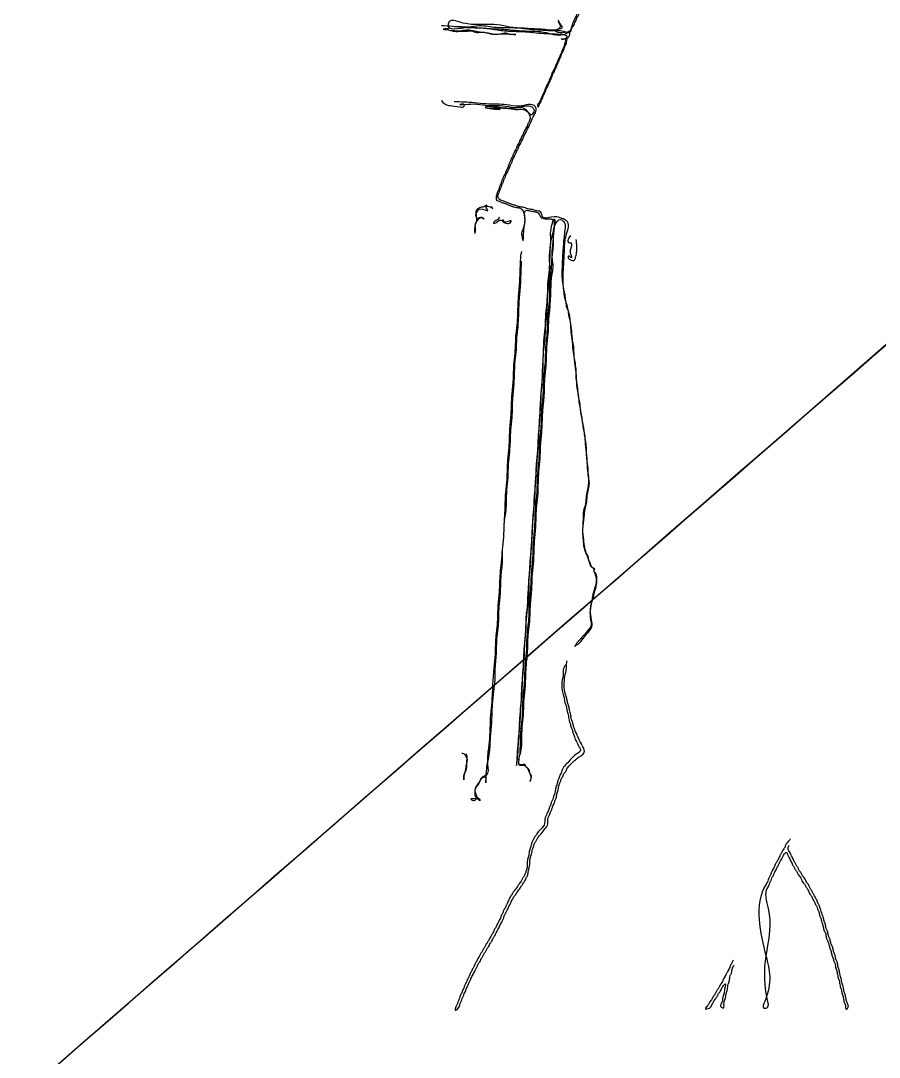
# Model space of a CAD drawing. Header units: metres. Extents: x -179 to 128, y -138 to 141.
# Drawn here: x -25.3 to 26.3, y -2.8 to 59.5 of the extents above; entities that cross this region are included whole.
import ezdxf

# ---------------------------------------------------------------- set-up
doc = ezdxf.new("R2010")
doc.units = ezdxf.units.M

msp = doc.modelspace()

# ---------------------------------------------------------------- linework, layer by layer
for points in [[(70.625, 78.42500000000001), (70.55, 78.30000000000001), (70.325, 78), (70.425, 78), (70.2, 77.75), (70.15, 77.47500000000001), (70.4, 77.80000000000001), (70.47500000000001, 77.875), (70.25, 77.60000000000001), (70.15, 77.5), (70.25, 77.75), (70.5, 78.05000000000001), (70.5, 78.05000000000001), (70.425, 78), (70.525, 78.25)], [(26.475, 110.30000000000001), (26.275000000000002, 110.22500000000001), (26.1, 109.95), (26, 109.80000000000001), (25.950000000000003, 109.67500000000001), (25.85, 109.5), (25.8, 109.35000000000001), (25.700000000000003, 109.2), (25.625, 109.05000000000001), (25.35, 108.72500000000001), (24.925, 108.275), (24.725, 108.2), (24.55, 108.125), (24.425, 108.075), (24.275000000000002, 107.97500000000001), (24.125, 107.92500000000001), (24, 107.85000000000001), (23.875, 107.80000000000001), (23.725, 107.7), (23.575000000000003, 107.65), (23.450000000000003, 107.575), (23.3, 107.5), (23.175, 107.42500000000001), (23.05, 107.375), (22.875, 107.275), (22.75, 107.22500000000001), (22.625, 107.15), (22.5, 107.10000000000001), (22.375, 107.025), (22.25, 106.97500000000001), (22.1, 106.875), (21.950000000000003, 106.80000000000001), (21.825000000000003, 106.72500000000001), (21.675, 106.65), (21.525000000000002, 106.55000000000001), (21.35, 106.45), (21.200000000000003, 106.35000000000001), (21, 106.22500000000001), (20.725, 106), (20.400000000000002, 105.75), (19.5, 104.85000000000001), (19.275000000000002, 104.55000000000001), (19.05, 104.275), (18.925, 104.075), (18.725, 103.825), (18.6, 103.625), (18.425, 103.4), (18.325, 103.22500000000001), (18.2, 103.05000000000001), (18.125, 102.92500000000001), (18.025000000000002, 102.75), (17.875, 102.55000000000001), (17.8, 102.4), (17.675, 102.22500000000001), (17.6, 102.075), (17.5, 101.92500000000001), (17.425, 101.775), (17.325, 101.625), (17.25, 101.45), (17.125, 101.275), (17.05, 101.10000000000001), (16.95, 100.95), (16.875, 100.80000000000001), (16.775000000000002, 100.65), (16.7, 100.5), (16.6, 100.35000000000001), (16.55, 100.22500000000001), (16.475, 100.10000000000001), (16.400000000000002, 99.95), (16.3, 99.80000000000001), (16.225, 99.60000000000001), (16.150000000000002, 99.45), (16.1, 99.275), (16.025000000000002, 99.10000000000001), (15.975000000000001, 98.9), (15.9, 98.7), (15.850000000000001, 98.47500000000001), (15.775, 98.275), (15.725000000000001, 97.72500000000001), (15.65, 97.2), (15.600000000000001, 96.85000000000001), (15.525, 96.575), (15.475000000000001, 96.17500000000001), (15.4, 95.875), (15.350000000000001, 95.55000000000001), (15.325000000000001, 95.35000000000001), (15.25, 95.125), (15.225000000000001, 94.92500000000001), (15.15, 94.625), (15.125, 94.325), (15.075000000000001, 93.95), (15, 93.67500000000001), (14.950000000000001, 93.275), (14.875, 93.10000000000001), (14.825000000000001, 92.67500000000001), (14.75, 92.375), (14.700000000000001, 91.72500000000001), (14.625, 91.275), (14.575000000000001, 91.025), (14.5, 90.9), (14.450000000000001, 90.75), (14.375, 90.60000000000001), (14.325000000000001, 90.45), (14.3, 90.025), (14.350000000000001, 89.825), (14.375, 89.375), (14.325000000000001, 88.575), (14.25, 88.25), (14.15, 88.125), (14.025, 88.10000000000001), (13.9, 87.97500000000001), (13.775, 87.775), (13.825000000000001, 87.60000000000001), (14.075000000000001, 87.30000000000001), (14.100000000000001, 87.17500000000001), (14.05, 86.95), (13.975000000000001, 86.825), (13.925, 86.7), (13.850000000000001, 86.55000000000001), (13.8, 86.325), (13.825000000000001, 85.875), (13.875, 85.72500000000001), (13.950000000000001, 85.575), (13.950000000000001, 85.25), (13.875, 84.9), (13.825000000000001, 83.97500000000001), (13.75, 83.775), (13.675, 81.92500000000001), (13.625, 81.375), (13.55, 80.775), (13.55, 80.025), (13.475000000000001, 79.75), (13.425, 79.5), (13.325000000000001, 78.92500000000001), (13.075000000000001, 78.85000000000001), (12.950000000000001, 78.775), (12.825000000000001, 78.7), (12.75, 78.30000000000001), (12.575000000000001, 78.25), (12.425, 78.75), (12.450000000000001, 78.95), (12.175, 79.05000000000001), (12, 79), (11.950000000000001, 78.85000000000001), (11.775, 78.7), (11.8, 78.45), (11.925, 78.65), (12.225000000000001, 78.7), (12.350000000000001, 78.65), (12.425, 78.275), (12.425, 77.95), (12.625, 77.85000000000001), (12.775, 77.75), (13.025, 77.825), (13.175, 77.7), (13.325000000000001, 77.775), (13.025, 77.95), (12.850000000000001, 77.97500000000001), (12.700000000000001, 78.075), (12.850000000000001, 78.22500000000001), (13.075000000000001, 78.4), (13.375, 78.575), (13.525, 78.775), (13.600000000000001, 78.65), (13.65, 78.4), (13.425, 77.60000000000001), (13.325000000000001, 77.45), (13.275, 77.325), (13.200000000000001, 77.15), (13.200000000000001, 76.5), (13.275, 76.325), (13.325000000000001, 76.15), (13.4, 76.025), (13.475000000000001, 75.875), (13.450000000000001, 75.7), (13.4, 75.425), (13.375, 74.4), (12.825000000000001, 73.45), (12.725000000000001, 73.3), (12.675, 73.175), (12.600000000000001, 73.025), (12.55, 72.875), (12.475000000000001, 72.75), (12.525, 72.275), (12.475000000000001, 71.9), (12.375, 71.9), (12.225000000000001, 72), (11.925, 71.925), (11.775, 71.775), (11.700000000000001, 71.65), (11.75, 71.275), (11.875, 71.15), (12.075000000000001, 71.075), (12, 70.9), (11.9, 70.75), (11.850000000000001, 70.60000000000001), (11.775, 70.45), (11.725000000000001, 70.175), (11.575000000000001, 70.05), (11.575000000000001, 69.45), (11.675, 69.175), (11.600000000000001, 69.025), (11.55, 68.875), (11.475000000000001, 68.72500000000001), (11.425, 68.525), (11.350000000000001, 68.375), (11.3, 68.15), (11.225000000000001, 67.95), (11.175, 67.72500000000001), (11.100000000000001, 67.575), (11.05, 67.375), (10.950000000000001, 67.22500000000001), (10.775, 67.125), (10.625, 67.05), (10.55, 66.775), (10.425, 66.575), (10.375, 66.22500000000001), (10.575000000000001, 66.425), (10.625, 66.625), (10.775, 66.825), (10.8, 66.45), (10.75, 65.875), (10.65, 65.675), (10.600000000000001, 65.5), (10.4, 65.325), (10.325000000000001, 65.2), (10.275, 65), (10.200000000000001, 64.825), (10.15, 64.60000000000001), (10, 64.4), (10.075000000000001, 64.2), (10, 64.05), (9.9, 63.900000000000006), (9.850000000000001, 63.775000000000006), (9.75, 63.625), (9.675, 63.475), (9.575000000000001, 63.325), (9.525, 63.2), (9.425, 63.050000000000004), (9.35, 62.875), (9.225, 62.675000000000004), (9.175, 62.550000000000004), (8.75, 62.550000000000004), (8.6, 62.725), (8.55, 62.525000000000006), (8.65, 62.45), (8.8, 62.375), (9.05, 62.150000000000006), (9, 62), (8.925, 61.875), (8.875, 61.7), (8.8, 61.550000000000004), (8.725, 61.35), (8.65, 61.150000000000006), (8.6, 60.975), (8.525, 60.825), (8.475, 60.650000000000006), (8.4, 60.5), (8.35, 60.375), (8.25, 60.175000000000004), (8.200000000000001, 60.025000000000006), (8.125, 59.875), (8.075000000000001, 59.725), (8, 59.6), (7.95, 59.45), (7.875, 59.300000000000004), (7.825, 59.1), (7.7, 58.875), (6.875, 58.925000000000004), (7.025, 59), (7.275, 59.1), (7.125, 59.35), (7.025, 59.525000000000006), (7.050000000000001, 59.425000000000004), (7.15, 59.125), (7.050000000000001, 59.025000000000006), (6.25, 58.975), (5.75, 59), (4.9750000000000005, 59.050000000000004), (4.1000000000000005, 59.125), (3.75, 59.2), (2.1750000000000003, 59.275000000000006), (1.175, 59.400000000000006), (0.45, 59.425000000000004), (0.4, 59.300000000000004), (2.1, 59.2), (3.1500000000000004, 59.125), (4.625, 59.075), (5.300000000000001, 59), (5.95, 58.95), (6.6000000000000005, 58.925000000000004), (7.3500000000000005, 58.875), (7.775, 58.875), (7.825, 59.025000000000006), (7.9, 59.150000000000006), (7.9750000000000005, 59.25), (8.025, 59.400000000000006), (8.1, 59.525000000000006), (8.15, 59.675000000000004), (8.225, 59.800000000000004), (8.3, 59.975), (8.35, 60.125), (8.425, 60.275000000000006), (8.475, 60.425000000000004), (8.55, 60.575), (8.6, 60.75), (8.675, 60.900000000000006), (8.725, 61.050000000000004), (8.8, 61.275000000000006), (8.875, 61.425000000000004), (8.925, 61.575), (9, 61.725), (9.05, 61.875), (9.125, 62.025000000000006), (9.175, 62.150000000000006), (9.25, 62.275000000000006), (9.3, 62.400000000000006), (9.375, 62.550000000000004), (9.475, 62.75), (9.55, 62.875), (9.625, 63.025000000000006), (9.725000000000001, 63.175000000000004), (9.8, 63.325), (9.875, 63.45), (9.950000000000001, 63.6), (10.025, 63.725), (10.100000000000001, 63.875), (10.200000000000001, 64.05), (10.3, 64.2), (10.350000000000001, 64.325), (10.425, 64.45), (10.475000000000001, 64.675), (10.675, 64.825), (10.75, 64.97500000000001), (10.850000000000001, 65.125), (10.9, 64.9), (10.825000000000001, 64.65), (10.775, 64.4), (10.65, 64.05), (10.575000000000001, 63.725), (10.475000000000001, 63.525000000000006), (10.375, 63.275000000000006), (10.325000000000001, 63.050000000000004), (10.225000000000001, 62.875), (10.175, 62.7), (10.075000000000001, 62.475), (10.025, 62.300000000000004), (10.175, 62.275000000000006), (10.225000000000001, 62.550000000000004), (10.325000000000001, 62.75), (10.425, 62.925000000000004), (10.575000000000001, 63.325), (10.675, 63.625), (10.775, 63.85), (10.850000000000001, 64.275), (10.925, 64.47500000000001), (10.975000000000001, 64.775), (11.05, 65.10000000000001), (11.100000000000001, 65.35000000000001), (11.200000000000001, 65.60000000000001), (11.25, 65.775), (11.325000000000001, 65.95), (11.375, 66.10000000000001), (11.450000000000001, 66.275), (11.525, 66.5), (11.625, 66.7), (11.675, 66.9), (11.8, 67.125), (11.875, 67.35000000000001), (11.950000000000001, 67.55), (12, 67.7), (12.075000000000001, 67.875), (12.125, 68.05), (12.225000000000001, 68.22500000000001), (12.275, 68.4), (12.350000000000001, 68.525), (12.4, 68.7), (12.5, 68.9), (12.575000000000001, 69.075), (12.625, 69.25), (12.725000000000001, 69.425), (12.775, 69.55), (12.875, 69.75), (12.925, 69.925), (13, 70.075), (13.05, 70.325), (13.025, 70.55), (13.125, 70.925), (13.15, 71.10000000000001), (13.225000000000001, 71.25), (13.275, 71.45), (13.375, 71.675), (13.425, 71.875), (13.525, 72.075), (13.575000000000001, 72.275), (13.575000000000001, 72.25), (13.5, 72.05), (13.450000000000001, 71.9), (13.375, 71.75), (13.325000000000001, 71.525), (13.25, 71.35000000000001), (13.200000000000001, 71.175), (13.125, 71.025), (13, 70.825), (12.950000000000001, 70.675), (12.875, 70.5), (12.825000000000001, 70.3), (12.75, 70.15), (12.675, 69.97500000000001), (12.600000000000001, 69.8), (12.55, 69.65), (12.450000000000001, 69.5), (12.4, 69.325), (12.325000000000001, 69.175), (12.275, 69.025), (12.200000000000001, 68.9), (12.15, 68.72500000000001), (12.075000000000001, 68.575), (12.025, 68.425), (11.950000000000001, 68.275), (11.9, 68.125), (11.825000000000001, 68), (11.65, 68.025), (11.725000000000001, 68.15), (11.600000000000001, 68.2), (11.475000000000001, 68.025), (11.375, 68.025), (11.450000000000001, 68.22500000000001), (11.5, 68.4), (11.575000000000001, 68.575), (11.65, 68.75), (11.700000000000001, 68.9), (11.775, 69.075), (11.825000000000001, 69.4), (11.925, 69.675), (12.025, 69.9), (12.125, 70.075), (12, 70.15), (11.925, 70), (11.8, 69.95), (11.850000000000001, 70.275), (11.925, 70.425), (11.975000000000001, 70.575), (12.05, 70.7), (12.15, 70.875), (12.25, 71.025), (12.350000000000001, 71.2), (12.55, 71.45), (13.100000000000001, 71.875), (13.350000000000001, 72.22500000000001), (13.350000000000001, 72.25), (13.15, 72.10000000000001), (13.175, 72.25), (13.575000000000001, 72.7), (13.75, 72.9), (13.825000000000001, 73.025), (13.9, 73.22500000000001), (13.975000000000001, 73.4), (13.925, 73.25), (13.825000000000001, 73.075), (13.75, 72.95), (13.55, 72.7), (13.025, 72.22500000000001), (12.625, 71.9), (12.675, 72.22500000000001), (12.825000000000001, 72.4), (12.875, 72.55), (12.950000000000001, 72.775), (13, 72.925), (13.100000000000001, 73.10000000000001), (13.200000000000001, 73.325), (13.4, 73.525), (13.725000000000001, 73.775), (13.850000000000001, 73.85000000000001), (13.975000000000001, 74.05), (14.15, 74.175), (14.125, 74.175), (13.950000000000001, 74.05), (14.075000000000001, 74.25), (14.225000000000001, 74.325), (14.425, 74.375), (14.3, 74.2), (14.25, 74.05), (14.175, 73.8), (14.15, 73.65), (14.075000000000001, 73.45), (14.025, 73.25), (13.950000000000001, 73.10000000000001), (13.875, 72.9), (13.8, 72.775), (13.75, 72.65), (13.675, 72.525), (13.625, 72.4), (13.700000000000001, 72.55), (13.775, 72.675), (13.825000000000001, 72.825), (13.925, 73), (13.975000000000001, 73.15), (14.075000000000001, 73.375), (14.125, 73.625), (14.200000000000001, 73.72500000000001), (14.275, 73.72500000000001), (14.200000000000001, 73.575), (14.15, 73.35000000000001), (14.075000000000001, 73.2), (14.025, 73.025), (13.950000000000001, 72.875), (13.9, 72.72500000000001), (13.825000000000001, 72.60000000000001), (13.775, 72.45), (13.700000000000001, 72.3), (13.65, 72.125), (13.55, 71.95), (13.475000000000001, 71.72500000000001), (13.425, 71.60000000000001), (13.525, 71.8), (13.600000000000001, 72.025), (13.675, 72.175), (13.725000000000001, 72.35000000000001), (13.8, 72.5), (13.850000000000001, 72.65), (13.925, 72.8), (13.975000000000001, 72.95), (14.075000000000001, 73.125), (14.125, 73.325), (14.225000000000001, 73.575), (14.275, 73.8), (14.375, 74.025), (14.425, 74.2), (14.525, 74.35000000000001), (14.625, 74.375), (14.75, 74.47500000000001), (14.9, 74.575), (15.05, 74.625), (15.25, 74.775), (15.375, 74.825), (15.55, 74.925), (15.775, 75.025), (15.975000000000001, 75.15), (16.150000000000002, 75.22500000000001), (16.175, 75.25), (16.025000000000002, 75.175), (15.875, 75.10000000000001), (15.725000000000001, 75.025), (15.600000000000001, 74.95), (15.475000000000001, 74.9), (15.275, 74.775), (15.15, 74.72500000000001), (14.9, 74.575), (14.75, 74.5), (14.700000000000001, 74.575), (14.825000000000001, 74.625), (14.975000000000001, 74.72500000000001), (15.125, 74.8), (15.25, 74.875), (15.4, 74.95), (15.525, 75.025), (15.700000000000001, 75.10000000000001), (15.875, 75.22500000000001), (16.2, 75.375), (16.45, 75.5), (16.425, 75.5), (16.2, 75.375), (16.05, 75.325), (15.925, 75.22500000000001), (15.775, 75.175), (15.625, 75.075), (15.5, 75.025), (15.3, 74.9), (15.175, 74.85000000000001), (15.025, 74.75), (14.9, 74.7), (14.775, 74.625), (14.575000000000001, 74.47500000000001), (14.425, 74.375), (14.3, 74.4), (14.125, 74.275), (13.975000000000001, 74.2), (14, 74.4), (14.15, 74.525), (14.3, 74.625), (14.225000000000001, 74.575), (13.950000000000001, 74.4), (14.200000000000001, 74.8), (14.325000000000001, 74.95), (14.100000000000001, 74.7), (13.875, 74.55), (13.675, 74.4), (13.475000000000001, 74.3), (13.475000000000001, 74.72500000000001), (13.5, 75.325), (13.55, 75.60000000000001), (13.625, 75.8), (13.725000000000001, 75.97500000000001), (13.9, 76.175), (13.65, 76.125), (13.475000000000001, 76.175), (13.425, 76.3), (13.350000000000001, 76.45), (13.3, 76.72500000000001), (13.325000000000001, 77.125), (13.4, 77.25), (13.450000000000001, 77.375), (13.600000000000001, 77.45), (13.8, 77.67500000000001), (13.925, 77.825), (14.075000000000001, 77.9), (14.225000000000001, 77.97500000000001), (14.350000000000001, 78.05000000000001), (14.5, 78.125), (14.65, 78.22500000000001), (14.9, 78.4), (15.100000000000001, 78.625), (15.100000000000001, 78.825), (14.675, 78.42500000000001), (14.450000000000001, 78.25), (14.3, 78.17500000000001), (14.175, 78.10000000000001), (13.975000000000001, 78), (13.775, 78.47500000000001), (13.700000000000001, 78.72500000000001), (13.65, 78.875), (13.55, 79.025), (13.5, 79.375), (13.575000000000001, 79.60000000000001), (13.625, 79.9), (13.700000000000001, 81.025), (13.75, 81.625), (13.825000000000001, 82.5), (13.850000000000001, 83.775), (13.875, 84.275), (13.925, 85), (14, 85.45), (13.950000000000001, 85.7), (13.875, 85.825), (13.825000000000001, 86.2), (13.9, 86.45), (13.950000000000001, 86.575), (14.025, 86.72500000000001), (14.125, 86.97500000000001), (14.125, 87.275), (14, 87.47500000000001), (13.875, 87.825), (14.025, 87.95), (14.200000000000001, 88.125), (14.275, 88.22500000000001), (14.350000000000001, 88.55000000000001), (14.4, 89.35000000000001), (14.375, 89.85000000000001), (14.325000000000001, 90.05000000000001), (14.350000000000001, 90.4), (14.4, 90.575), (14.475000000000001, 90.7), (14.525, 90.875), (14.600000000000001, 91), (14.65, 91.125), (14.675, 91.275), (14.725000000000001, 91.625), (14.75, 92.025), (14.8, 92.5), (14.875, 92.80000000000001), (14.925, 93.15), (15, 93.4), (15.05, 93.75), (15.125, 94), (15.175, 94.45), (15.25, 94.75), (15.3, 95.05000000000001), (15.375, 95.30000000000001), (15.425, 95.7), (15.5, 96), (15.55, 96.325), (15.625, 96.65), (15.675, 96.92500000000001), (15.700000000000001, 97.05000000000001), (15.700000000000001, 97.7), (15.775, 98.17500000000001), (15.850000000000001, 98.525), (15.925, 98.72500000000001), (15.975000000000001, 98.95), (16.05, 99.125), (16.1, 99.325), (16.175, 99.47500000000001), (16.225, 99.625), (16.325, 99.80000000000001), (16.400000000000002, 99.95), (16.5, 100.10000000000001), (16.55, 100.22500000000001), (16.625, 100.35000000000001), (16.7, 100.5), (16.8, 100.65), (16.875, 100.80000000000001), (17, 100.97500000000001), (17.05, 101.10000000000001), (17.150000000000002, 101.25), (17.225, 101.42500000000001), (17.325, 101.575), (17.400000000000002, 101.72500000000001), (17.5, 101.875), (17.55, 102), (17.675, 102.17500000000001), (17.75, 102.325), (17.875, 102.5), (17.95, 102.65), (18.150000000000002, 102.80000000000001), (18.225, 102.95), (18.375, 103.15), (18.475, 103.325), (18.650000000000002, 103.55000000000001), (18.775000000000002, 103.75), (18.95, 104.10000000000001), (19.1, 104.325), (19.375, 104.65), (19.700000000000003, 105.05000000000001), (20.575000000000003, 105.875), (20.85, 106.075), (21.125, 106.30000000000001), (21.275000000000002, 106.375), (21.475, 106.525), (21.6, 106.575), (21.75, 106.67500000000001), (21.900000000000002, 106.75), (22.025000000000002, 106.825), (22.175, 106.9), (22.325000000000003, 107), (22.450000000000003, 107.05000000000001), (22.650000000000002, 107.075), (22.775000000000002, 107.15), (22.950000000000003, 107.22500000000001), (23.150000000000002, 107.35000000000001), (23.3, 107.4), (23.425, 107.47500000000001), (23.575000000000003, 107.55000000000001), (23.700000000000003, 107.625), (23.85, 107.67500000000001), (24, 107.775), (24.125, 107.825), (24.3, 107.92500000000001), (24.450000000000003, 107.97500000000001), (24.6, 108.075), (24.75, 108.125), (24.975, 108.22500000000001), (25.1, 108.22500000000001), (25.425, 108.15), (25.625, 108.10000000000001), (25.75, 108.025), (25.825000000000003, 108.05000000000001), (25.700000000000003, 108.10000000000001), (25.525000000000002, 108.17500000000001), (25.175, 108.22500000000001), (25.125, 108.35000000000001), (25.35, 108.30000000000001), (25.575000000000003, 108.22500000000001), (25.75, 108.17500000000001), (25.875, 108.10000000000001), (26.150000000000002, 107.9), (26.525000000000002, 107.575), (26.950000000000003, 107.22500000000001), (27.5, 106.72500000000001), (27.950000000000003, 106.30000000000001), (28.175, 106.075), (28.3, 105.97500000000001), (28.475, 105.875), (28.650000000000002, 105.825), (28.900000000000002, 105.65), (29.025000000000002, 105.55000000000001), (29.05, 105.625), (28.925, 105.67500000000001), (28.725, 105.825), (28.575000000000003, 105.875), (28.450000000000003, 105.95), (28.325000000000003, 106), (27.975, 106.325), (27, 107.25), (26.575000000000003, 107.60000000000001), (26.3, 107.825), (26.1, 108), (25.900000000000002, 108.125), (25.775000000000002, 108.2), (25.6, 108.25), (25.450000000000003, 108.325), (25.175, 108.4), (25.625, 108.9), (25.725, 109.075), (25.825000000000003, 109.22500000000001), (25.875, 109.375), (25.975, 109.55000000000001), (26.05, 109.72500000000001), (26.150000000000002, 109.875), (26.375, 110.125), (26.55, 110.17500000000001), (27, 110.15), (27.25, 110.10000000000001), (27.400000000000002, 110.025), (27.55, 109.97500000000001), (27.700000000000003, 109.875), (27.875, 109.775), (28.075000000000003, 109.625), (28.25, 109.525), (28.625, 109.2), (29, 108.9), (29.450000000000003, 108.5), (30.150000000000002, 107.825), (31.1, 106.825), (31.275000000000002, 106.625), (31.725, 106.125), (31.950000000000003, 105.825), (32.35, 105.375), (32.6, 105.05000000000001), (32.95, 104.65), (33.15, 104.375), (33.45, 104.025), (33.7, 103.7), (33.975, 103.375), (34.175000000000004, 103.10000000000001), (34.425000000000004, 102.80000000000001), (34.550000000000004, 102.60000000000001), (34.7, 102.4), (34.825, 102.2), (34.975, 102), (35.075, 101.825), (35.2, 101.65), (35.275, 101.5), (35.4, 101.325), (35.475, 101.17500000000001), (35.6, 101), (35.7, 100.825), (35.825, 100.65), (35.925000000000004, 100.47500000000001), (36.050000000000004, 100.30000000000001), (36.125, 100.15), (36.4, 100.17500000000001), (36.550000000000004, 100.22500000000001), (36.7, 100.30000000000001), (36.875, 100.375), (37.025, 100.45), (37.175000000000004, 100.5), (37.325, 100.575), (37.475, 100.625), (37.575, 100.575), (37.75, 100.35000000000001), (38.15, 99.875), (38.375, 99.67500000000001), (38.275, 99.775), (38.225, 99.875), (37.75, 100.375), (37.525, 100.65), (37.375, 100.60000000000001), (37.225, 100.525), (37.075, 100.47500000000001), (36.925000000000004, 100.4), (36.75, 100.325), (36.550000000000004, 100.22500000000001), (36.4, 100.17500000000001), (36.275, 100.10000000000001), (36.075, 100.275), (35.975, 100.42500000000001), (35.9, 100.625), (35.775, 100.80000000000001), (35.675000000000004, 100.97500000000001), (35.550000000000004, 101.15), (35.475, 101.30000000000001), (35.35, 101.47500000000001), (35.275, 101.625), (35.125, 101.825), (35.050000000000004, 102), (34.95, 102.125), (34.800000000000004, 102.325), (34.675000000000004, 102.525), (34.5, 102.75), (34.35, 102.97500000000001), (34.15, 103.22500000000001), (33.9, 103.575), (33.725, 103.775), (33.4, 104.15), (33.175000000000004, 104.45), (32.9, 104.775), (32.75, 104.95), (32.475, 105.30000000000001), (32.225, 105.60000000000001), (31.975, 105.875), (31.8, 106.125), (31.6, 106.35000000000001), (31.325000000000003, 106.65), (31.125, 106.85000000000001), (30.700000000000003, 107.325), (30.075000000000003, 108.025), (29.700000000000003, 108.375), (29.3, 108.72500000000001), (29.025000000000002, 108.92500000000001), (28.5, 109.4), (28.275000000000002, 109.55000000000001), (28.1, 109.67500000000001), (27.900000000000002, 109.80000000000001), (27.700000000000003, 109.95), (27.575000000000003, 110), (27.425, 110.075), (27.25, 110.125), (27.025000000000002, 110.2)], [(0, 59.225), (0.675, 59.175000000000004), (1.6, 59.1), (2.725, 59.050000000000004), (3.375, 58.95), (4.2250000000000005, 58.875), (5.325, 58.825), (6.050000000000001, 58.75), (7.075, 58.7), (7.550000000000001, 58.550000000000004), (7.4, 58.400000000000006), (7.2, 58.400000000000006), (7.45, 58.400000000000006), (7.425000000000001, 58.150000000000006), (7.375, 57.975), (7.300000000000001, 57.825), (7.25, 57.675000000000004), (7.175000000000001, 57.525000000000006), (7.1000000000000005, 57.325), (7.025, 57.175000000000004), (6.9750000000000005, 57.050000000000004), (6.9, 56.900000000000006), (6.8500000000000005, 56.75), (6.775, 56.6), (6.7250000000000005, 56.475), (6.65, 56.35), (6.6000000000000005, 56.2), (6.525, 56.025000000000006), (6.45, 55.825), (6.3500000000000005, 55.650000000000006), (6.300000000000001, 55.525000000000006), (6.2250000000000005, 55.375), (6.175000000000001, 55.225), (6.1000000000000005, 55.075), (6.050000000000001, 54.95), (5.9750000000000005, 54.800000000000004), (5.925000000000001, 54.675000000000004), (5.8500000000000005, 54.550000000000004), (5.775, 54.400000000000006), (5.825, 54.300000000000004), (5.875, 54.45), (5.9750000000000005, 54.6), (6.025, 54.75), (6.1000000000000005, 54.875), (6.15, 55.025000000000006), (6.25, 55.225), (6.300000000000001, 55.375), (6.375, 55.525000000000006), (6.45, 55.675000000000004), (6.525, 55.825), (6.575, 55.975), (6.65, 56.125), (6.7, 56.300000000000004), (6.800000000000001, 56.45), (6.8500000000000005, 56.6), (6.925000000000001, 56.725), (6.9750000000000005, 56.900000000000006), (7.050000000000001, 57.025000000000006), (7.1000000000000005, 57.175000000000004), (7.175000000000001, 57.325), (7.25, 57.550000000000004), (7.3500000000000005, 57.725), (7.4, 57.900000000000006), (7.5, 58.1), (7.550000000000001, 58.35), (7.625, 58.5), (7.7250000000000005, 58.675000000000004), (7.7, 58.775000000000006), (7.5, 58.725), (6.325, 58.775000000000006), (5.6000000000000005, 58.85), (4.55, 58.900000000000006), (3.725, 58.975), (2.75, 59.025000000000006), (1.8, 59.1), (0.7000000000000001, 59.150000000000006)], [(0.42500000000000004, 59.025000000000006), (0.1, 59), (0.55, 58.925000000000004), (0.75, 58.875), (1.225, 58.875), (1.475, 58.875), (1.8250000000000002, 58.900000000000006), (2.125, 58.800000000000004), (2.35, 58.825), (2.825, 58.75), (3.075, 58.7), (3.6500000000000004, 58.725), (4.075, 58.7), (4.4750000000000005, 58.675000000000004), (4.075, 58.7), (3.875, 58.75), (3.5500000000000003, 58.7), (3.075, 58.7), (2.825, 58.75), (2.4250000000000003, 58.800000000000004), (2.225, 58.825), (1.7750000000000001, 58.925000000000004), (1.425, 58.925000000000004), (1, 58.875), (0.6000000000000001, 58.925000000000004)], [(0, 54.7), (0.2, 54.5), (0.525, 54.400000000000006), (1.1, 54.325), (1.375, 54.375), (1.375, 54.45), (1.1500000000000001, 54.475), (1.9000000000000001, 54.5), (2.625, 54.425000000000004), (3.85, 54.375), (4.6000000000000005, 54.300000000000004), (5.525, 54.25), (5.575, 54.1), (5.525, 53.975), (5.45, 53.85), (5.075, 54.175000000000004), (4.5, 54.25), (3.375, 54.300000000000004), (2.875, 54.325), (2.625, 54.300000000000004), (2.7750000000000004, 54.25), (3.5250000000000004, 54.2), (2.9250000000000003, 54.225), (3.85, 54.25), (4.4750000000000005, 54.175000000000004), (5.050000000000001, 54.125), (5.325, 53.775000000000006), (5.325, 53.575), (5.275, 53.45), (5.2, 53.300000000000004), (5.15, 53.175000000000004), (5.075, 53.050000000000004), (5.025, 52.925000000000004), (4.95, 52.800000000000004), (4.9, 52.650000000000006), (4.825, 52.525000000000006), (4.775, 52.400000000000006), (4.7, 52.275000000000006), (4.65, 52.150000000000006), (4.575, 52.025000000000006), (4.525, 51.900000000000006), (4.45, 51.75), (4.4, 51.625), (4.325, 51.475), (4.275, 51.35), (4.2, 51.2), (4.15, 51.075), (4.075, 50.925000000000004), (4.025, 50.775000000000006), (3.95, 50.6), (3.875, 50.45), (3.825, 50.300000000000004), (3.75, 50.175000000000004), (3.7, 50.025000000000006), (3.625, 49.875), (3.575, 49.7), (3.5, 49.550000000000004), (3.45, 49.375), (3.375, 49.225), (3.325, 49.050000000000004), (3.325, 48.7), (3.475, 48.650000000000006), (3.625, 48.575), (3.825, 48.525000000000006), (3.975, 48.45), (4.125, 48.400000000000006), (4.325, 48.325), (4.575, 48.275000000000006), (4.800000000000001, 48.2), (4.95, 47.95), (4.9, 46.95), (4.825, 46.75), (4.8500000000000005, 46.5), (4.9, 46.275000000000006), (4.95, 46.85), (5.025, 47.625), (5.075, 48.1), (5.325, 48.075), (5.6000000000000005, 48.025000000000006), (5.825, 47.95), (5.9750000000000005, 47.7), (6.3500000000000005, 47.6), (6.65, 47.575), (6.6000000000000005, 46.400000000000006), (6.525, 45.675000000000004), (6.4750000000000005, 44.550000000000004), (6.4, 43.85), (6.3500000000000005, 42.75), (6.275, 42.025000000000006), (6.2250000000000005, 41.025000000000006), (6.15, 40.25), (6.1000000000000005, 39.075), (6.075, 38.675000000000004), (6.025, 37.475), (5.95, 36.7), (5.9, 35.475), (5.825, 34.65), (5.775, 33.675000000000004), (5.7, 32.875), (5.65, 31.700000000000003), (5.575, 30.875), (5.525, 29.825000000000003), (5.45, 28.975), (5.4, 27.8), (5.325, 27.025000000000002), (5.275, 26.125), (5.2, 25.150000000000002), (5.15, 24.1), (5.075, 23.25), (5.025, 22.3), (4.95, 21.525000000000002), (4.9, 20.35), (4.825, 19.475), (4.775, 18.35), (4.7, 17.575), (4.65, 16.55), (4.575, 15.75), (4.525, 14.725000000000001), (4.6000000000000005, 15.4), (4.65, 16.5), (4.7250000000000005, 17.2), (4.775, 18.3), (4.8500000000000005, 19.1), (4.9, 20.3), (4.9750000000000005, 21.075000000000003), (5.025, 22.175), (5.1000000000000005, 22.975), (5.15, 24.05), (5.2250000000000005, 24.35), (5.275, 26.075000000000003), (5.3500000000000005, 26.725), (5.4, 27.675), (5.4750000000000005, 28.650000000000002), (5.525, 29.775000000000002), (5.6000000000000005, 30.450000000000003), (5.65, 31.650000000000002), (5.7250000000000005, 32.525), (5.775, 33.300000000000004), (5.8500000000000005, 34.275), (5.9, 35.425000000000004), (5.9750000000000005, 36.325), (6.025, 37.425000000000004), (6.1000000000000005, 38.300000000000004), (6.15, 39.550000000000004), (6.2250000000000005, 40.225), (6.275, 41.225), (6.3500000000000005, 42), (6.4, 43.050000000000004), (6.4750000000000005, 43.825), (6.525, 44.875), (6.5, 45.2), (6.575, 46.1), (6.625, 47.150000000000006), (6.775, 47.575), (6.7250000000000005, 46.475), (6.65, 45.675000000000004), (6.6000000000000005, 44.575), (6.525, 43.800000000000004), (6.4750000000000005, 42.625), (6.4, 41.900000000000006), (6.3500000000000005, 40.800000000000004), (6.275, 40), (6.2250000000000005, 38.825), (6.15, 38.050000000000004), (6.1000000000000005, 36.925000000000004), (6.025, 36.15), (5.9750000000000005, 34.975), (5.9, 34.15), (5.8500000000000005, 33.075), (5.775, 32.300000000000004), (5.7250000000000005, 30.975), (5.65, 30.275000000000002), (5.6000000000000005, 29.1), (5.525, 28.225), (5.4750000000000005, 27.1), (5.4, 26.3), (5.3500000000000005, 25.200000000000003), (5.275, 24.35), (5.2250000000000005, 23.3), (5.15, 22.650000000000002), (5.1000000000000005, 21.55), (5.025, 20.725), (4.9750000000000005, 19.6), (4.9, 18.85), (4.8500000000000005, 17.675), (4.775, 16.900000000000002), (4.7250000000000005, 15.75), (4.7, 15.375), (4.7250000000000005, 14.75), (4.9, 14.75), (5.15, 14.600000000000001), (5.325, 14.25), (5.4, 14.05), (5.325, 13.775), (5.4, 13.950000000000001), (5.4, 14.05), (5.325, 14.3), (5.2250000000000005, 14.55), (5.075, 14.675), (5.050000000000001, 14.75), (4.75, 14.775), (4.7250000000000005, 15.350000000000001), (4.800000000000001, 15.675), (4.8500000000000005, 16.825), (4.925000000000001, 17.6), (4.9750000000000005, 18.725), (5.050000000000001, 19.525000000000002), (5.1000000000000005, 20.650000000000002), (5.175000000000001, 21.475), (5.2250000000000005, 22.575000000000003), (5.300000000000001, 23.225), (5.3500000000000005, 24.275000000000002), (5.425000000000001, 25.125), (5.4750000000000005, 26.225), (5.550000000000001, 27.025000000000002), (5.6000000000000005, 28.150000000000002), (5.675000000000001, 29.025000000000002), (5.7250000000000005, 30.200000000000003), (5.800000000000001, 30.900000000000002), (5.8500000000000005, 32.225), (5.925000000000001, 33), (5.9750000000000005, 34.075), (6.050000000000001, 34.9), (6.1000000000000005, 36.075), (6.175000000000001, 36.85), (6.2250000000000005, 37.975), (6.300000000000001, 38.75), (6.3500000000000005, 39.875), (6.425000000000001, 40.675000000000004), (6.4750000000000005, 41.725), (6.550000000000001, 42.5), (6.6000000000000005, 43.650000000000006), (6.675000000000001, 44.375), (6.7250000000000005, 44.75), (6.675000000000001, 45.175000000000004), (6.75, 46.1), (6.800000000000001, 47.150000000000006), (7.175000000000001, 47.550000000000004), (7.4, 47.35), (7.425000000000001, 46.925000000000004), (7.375, 46.5), (7.300000000000001, 45.6), (7.25, 44.525000000000006), (7.275, 43.75), (7.3500000000000005, 43.275000000000006), (7.4, 42.85), (7.4750000000000005, 42.575), (7.525, 42.275000000000006), (7.6000000000000005, 42.1), (7.65, 41.775000000000006), (7.7250000000000005, 41.525000000000006), (7.775, 40.900000000000006), (7.8500000000000005, 40.400000000000006), (7.9, 39.7), (7.9750000000000005, 39.2), (8.025, 38.800000000000004), (8.1, 38.175000000000004), (8.15, 37.425000000000004), (8.225, 37.050000000000004), (8.275, 36.575), (8.35, 36.2), (8.4, 35.725), (8.475, 35.4), (8.525, 34.975), (8.6, 34.65), (8.65, 34.050000000000004), (8.725, 33.375), (8.775, 32.6), (8.85, 31.900000000000002), (8.775, 31.25), (8.700000000000001, 30.85), (8.65, 30.35), (8.575000000000001, 30.150000000000002), (8.525, 29.675), (8.5, 28.525000000000002), (8.525, 28.275000000000002), (8.575000000000001, 27.85), (8.65, 27.6), (8.700000000000001, 27.450000000000003), (8.775, 27.3), (8.825000000000001, 27.125), (8.950000000000001, 26.875), (9.05, 26.650000000000002), (9.200000000000001, 26.55), (9.175, 26.425), (9.225, 26.275000000000002), (9.3, 25.975), (9.3, 25.725), (9.225, 25.425), (9.175, 25.225), (9.1, 24.975), (9.05, 24.675), (8.975, 24.325000000000003), (8.975, 23.5), (9, 23.125), (8.85, 22.900000000000002), (8.55, 22.55), (8.4, 22.375), (8.3, 22.25), (8.1, 22.025000000000002), (8.025, 21.875), (8.05, 21.925), (8.25, 22.05), (8.4, 22.200000000000003), (8.675, 22.55), (8.9, 22.825000000000003), (9.05, 23.075000000000003), (9.025, 23.475), (9.075000000000001, 24.6), (9.15, 24.825000000000003), (9.200000000000001, 25.125), (9.275, 25.325000000000003), (9.325000000000001, 25.625), (9.35, 25.8), (9.35, 26.025000000000002), (9.275, 26.3), (9.175, 26.425), (9.200000000000001, 26.55), (9.075000000000001, 26.625), (8.925, 26.900000000000002), (8.85, 27.125), (8.825000000000001, 27.3), (8.725, 27.475), (8.675, 27.650000000000002), (8.6, 27.950000000000003), (8.55, 28.450000000000003), (8.525, 28.6), (8.525, 29.125), (8.6, 29.825000000000003), (8.65, 30.150000000000002), (8.725, 30.475), (8.775, 30.950000000000003), (8.85, 31.35), (8.9, 31.700000000000003), (8.825000000000001, 32.225), (8.825000000000001, 32.6), (8.75, 33.175000000000004), (8.700000000000001, 34.050000000000004), (8.625, 34.525), (8.575000000000001, 34.975), (8.5, 35.325), (8.450000000000001, 35.725), (8.375, 36.1), (8.325000000000001, 36.575), (8.25, 36.925000000000004), (8.200000000000001, 37.425000000000004), (8.125, 37.875), (8.075000000000001, 38.800000000000004), (8, 39.2), (7.95, 40), (7.875, 40.400000000000006), (7.825, 41), (7.75, 41.525000000000006), (7.7, 41.85), (7.625, 42.1), (7.575, 42.325), (7.5, 42.575), (7.45, 42.95), (7.375, 43.275000000000006), (7.325, 44.275000000000006), (7.3500000000000005, 44.7), (7.4, 45.7), (7.425000000000001, 46.225), (7.4750000000000005, 46.5), (7.575, 47.425000000000004), (7.25, 47.625), (6.6000000000000005, 47.7), (6.1000000000000005, 47.7), (5.95, 48.025000000000006), (5.7, 48.075), (5.4750000000000005, 48.150000000000006), (5.2, 48.2), (4.9750000000000005, 48.275000000000006), (4.675, 48.325), (4.4750000000000005, 48.400000000000006), (4.25, 48.45), (4.1000000000000005, 48.525000000000006), (3.9250000000000003, 48.575), (3.75, 48.650000000000006), (3.6, 48.7), (3.475, 48.775000000000006), (3.4000000000000004, 49), (3.475, 49.175000000000004), (3.5250000000000004, 49.35), (3.6, 49.5), (3.6500000000000004, 49.675000000000004), (3.725, 49.825), (3.7750000000000004, 49.975), (3.85, 50.125), (3.9000000000000004, 50.275000000000006), (3.975, 50.400000000000006), (4.05, 50.6), (4.125, 50.725), (4.175, 50.875), (4.25, 51.025000000000006), (4.3, 51.175000000000004), (4.375, 51.300000000000004), (4.425, 51.425000000000004), (4.5, 51.575), (4.55, 51.7), (4.625, 51.85), (4.675, 51.975), (4.75, 52.1), (4.800000000000001, 52.225), (4.875, 52.35), (4.925000000000001, 52.475), (5, 52.625), (5.050000000000001, 52.75), (5.125, 52.875), (5.175000000000001, 53), (5.25, 53.125), (5.300000000000001, 53.25), (5.4, 53.45), (5.45, 53.575), (5.525, 53.725), (5.575, 53.85), (5.65, 53.975), (5.7, 54.125), (5.65, 54.325), (4.675, 54.375), (3.9250000000000003, 54.45), (2.7, 54.5), (1.975, 54.575), (0.775, 54.625)], [(2.725, 48.425000000000004), (2.5500000000000003, 48.325), (2.275, 48.25), (2.1, 48.1), (2.1, 47.725), (2.1, 47.425000000000004), (2, 47.125), (2.025, 46.725), (2.0500000000000003, 46.825), (2.0500000000000003, 47.300000000000004), (2.1750000000000003, 47.5), (2.4250000000000003, 47.675000000000004), (2.575, 47.575), (2.4250000000000003, 47.675000000000004), (2.15, 47.625), (2.075, 47.775000000000006), (2.15, 48.025000000000006), (2.325, 48.2), (2.8000000000000003, 48.1), (2.6750000000000003, 48.325), (2.9250000000000003, 48.325), (3.0500000000000003, 48.25), (3.1, 48.2), (3, 48.325)], [(3.475, 47.7), (3.4250000000000003, 47.575), (3.2750000000000004, 47.5), (3.125, 47.325), (3.3000000000000003, 47.375), (3.575, 47.525000000000006), (3.6750000000000003, 47.45), (3.875, 47.325), (4.15, 47.375), (4.2, 47.475), (3.85, 47.400000000000006), (3.7, 47.550000000000004)], [(7.775, 46.575), (7.6000000000000005, 46.300000000000004), (7.65, 46.175000000000004), (7.775, 46.150000000000006), (7.75, 45.7), (7.800000000000001, 45.400000000000006), (7.825, 45.25), (7.65, 45.35), (7.625, 45.300000000000004), (7.7250000000000005, 45.150000000000006), (8, 45.125), (8.075000000000001, 45.275000000000006), (8.125, 45.550000000000004), (8.15, 45.95), (8.1, 46.35)], [(4.825, 45.625), (4.775, 45.45), (4.75, 45.225), (4.7250000000000005, 44.6), (4.675, 43.525000000000006), (4.6000000000000005, 42.625), (4.55, 41.375), (4.4750000000000005, 40.675000000000004), (4.425, 39.675000000000004), (4.3500000000000005, 38.975), (4.3, 37.800000000000004), (4.2250000000000005, 36.95), (4.175, 35.9), (4.1000000000000005, 35), (4.05, 33.875), (3.975, 33.1), (3.9250000000000003, 31.950000000000003), (3.85, 31.150000000000002), (3.8000000000000003, 29.925), (3.7750000000000004, 29.5), (3.725, 28.475), (3.6500000000000004, 27.700000000000003), (3.6, 26.950000000000003), (3.5250000000000004, 26.275000000000002), (3.475, 25.150000000000002), (3.4000000000000004, 24.35), (3.35, 23.200000000000003), (3.2750000000000004, 22.55), (3.225, 21.375), (3.1500000000000004, 20.525000000000002), (3.075, 19.525000000000002), (3.0250000000000004, 18.55), (2.95, 17.775000000000002), (2.9000000000000004, 16.55), (2.825, 15.775), (2.7750000000000004, 14.8), (2.7, 14.15), (2.5, 14.05), (2.35, 13.9), (2.3000000000000003, 13.775), (2.15, 13.575000000000001), (2.0500000000000003, 13.4), (2.025, 13.125), (2.075, 12.75), (1.7750000000000001, 12.700000000000001), (1.8, 12.675), (2.025, 12.65), (2.1750000000000003, 12.8), (2.325, 12.625), (2.075, 12.825000000000001), (2.025, 13.125), (2.0500000000000003, 13.350000000000001), (2.125, 13.475000000000001), (2.25, 13.625), (2.325, 13.825000000000001), (2.6, 14.05), (2.6750000000000003, 13.825000000000001), (2.6750000000000003, 13.725000000000001), (2.725, 14.525), (2.8000000000000003, 14.975000000000001), (2.9000000000000004, 15.525), (2.95, 16.375), (3.0250000000000004, 17.25), (3.075, 18.400000000000002), (3.1500000000000004, 19.175), (3.225, 19.875), (3.225, 20.325000000000003), (3.3000000000000003, 21.3), (3.35, 22.475), (3.4250000000000003, 23.125), (3.475, 24.275000000000002), (3.5500000000000003, 25.075000000000003), (3.6, 26.200000000000003), (3.6750000000000003, 26.875), (3.6750000000000003, 27.675), (3.75, 28.450000000000003), (3.8000000000000003, 29.475), (3.875, 29.925), (3.9250000000000003, 31.075000000000003), (4, 31.875), (4.05, 33.025), (4.125, 33.775), (4.175, 34.9), (4.25, 35.65), (4.3, 36.85), (4.375, 37.725), (4.425, 38.875), (4.5, 39.575), (4.55, 40.6), (4.625, 41.300000000000004), (4.675, 42.550000000000004), (4.75, 43.45), (4.800000000000001, 44.525000000000006), (4.825, 45.050000000000004)], [(7.525, 21.025000000000002), (7.4750000000000005, 20.775000000000002), (7.375, 20.650000000000002), (7.325, 20.275000000000002), (7.25, 19.75), (7.300000000000001, 19.075), (7.375, 18.8), (7.425000000000001, 18.525000000000002), (7.5, 18.325), (7.550000000000001, 18.05), (7.625, 17.8), (7.675000000000001, 17.45), (7.75, 17.25), (7.800000000000001, 17.025000000000002), (7.875, 16.85), (7.925000000000001, 16.675), (8, 16.45), (8.05, 16.3), (8.125, 16.175), (8.200000000000001, 16), (8.3, 15.825000000000001), (8.375, 15.65), (8.200000000000001, 15.475000000000001), (7.800000000000001, 15.125), (7.525, 14.825000000000001), (7.300000000000001, 14.55), (7.25, 14.4), (7.2, 14.275), (7.125, 14.15), (7.075, 14), (7, 13.825000000000001), (6.95, 13.600000000000001), (6.875, 13.375), (6.825, 13.075000000000001), (6.75, 12.875), (6.7, 12.700000000000001), (6.625, 12.55), (6.575, 12.375), (6.5, 12.225000000000001), (6.45, 12.05), (6.375, 11.925), (6.325, 11.75), (6.25, 11.600000000000001), (6.175000000000001, 11.15), (5.875, 10.8), (5.7, 10.55), (5.575, 10.375), (5.5, 10.225000000000001), (5.425000000000001, 10.05), (5.375, 9.850000000000001), (5.300000000000001, 9.625), (5.25, 9.325000000000001), (5.175000000000001, 9.075000000000001), (5.125, 8.450000000000001), (5.050000000000001, 8.275), (5, 8.125), (4.9, 7.9750000000000005), (4.825, 7.825), (4.675, 7.625), (4.575, 7.45), (4.375, 7.2), (4.275, 7.025), (4.15, 6.8500000000000005), (4.1000000000000005, 6.7250000000000005), (4.025, 6.6000000000000005), (3.975, 6.4750000000000005), (3.9000000000000004, 6.325), (3.85, 6.2), (3.75, 6.050000000000001), (3.7, 5.875), (3.6, 5.7), (3.5500000000000003, 5.550000000000001), (3.475, 5.425000000000001), (3.4000000000000004, 5.25), (3.325, 5.125), (3.2750000000000004, 5), (3.1750000000000003, 4.8500000000000005), (3.125, 4.7250000000000005), (3.0500000000000003, 4.6000000000000005), (2.975, 4.45), (2.9000000000000004, 4.325), (2.8000000000000003, 4.15), (2.7, 4), (2.625, 3.85), (2.5250000000000004, 3.7), (2.45, 3.5500000000000003), (2.35, 3.4000000000000004), (2.275, 3.25), (2.2, 3.125), (2.1, 2.9250000000000003), (2, 2.7750000000000004), (1.9500000000000002, 2.625), (1.85, 2.475), (1.8, 2.35), (1.7000000000000002, 2.1750000000000003), (1.625, 1.975), (1.55, 1.85), (1.5, 1.7000000000000002), (1.4000000000000001, 1.5250000000000001), (1.35, 1.35), (1.2750000000000001, 1.225), (1.225, 1.075), (1.125, 0.875), (1.075, 0.7000000000000001), (1, 0.55), (0.9500000000000001, 0.375), (0.875, 0.225), (0.8250000000000001, 0.025), (1.075, 0.225), (1.125, 0.42500000000000004), (1.2000000000000002, 0.5750000000000001), (1.25, 0.7250000000000001), (1.3250000000000002, 0.875), (1.375, 1.0250000000000001), (1.4500000000000002, 1.1500000000000001), (1.5, 1.3250000000000002), (1.5750000000000002, 1.4500000000000002), (1.6500000000000001, 1.6500000000000001), (1.725, 1.8), (1.8, 1.975), (1.875, 2.1), (1.925, 2.225), (2, 2.35), (2.075, 2.5), (2.15, 2.6500000000000004), (2.225, 2.825), (2.35, 3), (2.4000000000000004, 3.125), (2.5, 3.2750000000000004), (2.575, 3.4250000000000003), (2.6750000000000003, 3.575), (2.75, 3.725), (2.875, 3.9000000000000004), (2.9250000000000003, 4.025), (3.0500000000000003, 4.2), (3.1, 4.325), (3.2, 4.4750000000000005), (3.25, 4.6000000000000005), (3.325, 4.7250000000000005), (3.4000000000000004, 4.875), (3.475, 5), (3.5250000000000004, 5.125), (3.6, 5.25), (3.6500000000000004, 5.375), (3.725, 5.525), (3.8000000000000003, 5.7250000000000005), (3.875, 5.875), (3.95, 6.025), (4.025, 6.15), (4.075, 6.300000000000001), (4.15, 6.425000000000001), (4.2, 6.550000000000001), (4.275, 6.675000000000001), (4.375, 6.8500000000000005), (4.5, 7.025), (4.65, 7.25), (4.800000000000001, 7.45), (4.9, 7.625), (5.025, 7.800000000000001), (5.075, 7.925000000000001), (5.175000000000001, 8.1), (5.2250000000000005, 8.3), (5.300000000000001, 8.675), (5.3500000000000005, 9.175), (5.425000000000001, 9.4), (5.4750000000000005, 9.700000000000001), (5.550000000000001, 9.9), (5.6000000000000005, 10.05), (5.7, 10.200000000000001), (5.775, 10.350000000000001), (6, 10.625), (6.25, 10.950000000000001), (6.375, 11.125), (6.425000000000001, 11.600000000000001), (6.5, 11.75), (6.575, 11.975000000000001), (6.65, 12.125), (6.7, 12.3), (6.775, 12.425), (6.825, 12.600000000000001), (6.9, 12.775), (6.95, 13.025), (7.025, 13.275), (7.075, 13.55), (7.15, 13.725000000000001), (7.2, 13.9), (7.300000000000001, 14.075000000000001), (7.3500000000000005, 14.200000000000001), (7.4750000000000005, 14.375), (7.550000000000001, 14.525), (7.825, 14.850000000000001), (8.325000000000001, 15.275), (8.575000000000001, 15.475000000000001), (8.575000000000001, 15.725000000000001), (8.5, 15.850000000000001), (8.425, 16.025000000000002), (8.35, 16.150000000000002), (8.275, 16.325), (8.200000000000001, 16.45), (8.15, 16.625), (8.075000000000001, 16.75), (8.025, 16.900000000000002), (7.95, 17.075), (7.9, 17.3), (7.825, 17.5), (7.775, 17.775000000000002), (7.7, 18.075), (7.65, 18.35), (7.575, 18.575), (7.525, 18.825), (7.45, 19.075), (7.4, 19.85), (7.4750000000000005, 20.325000000000003), (7.525, 20.675), (7.5, 20.825000000000003)], [(1.225, 15.475000000000001), (1.4000000000000001, 15.4), (1.425, 15.350000000000001), (1.5250000000000001, 15.175), (1.475, 14.700000000000001), (1.425, 14.4), (1.35, 14.100000000000001), (1.35, 13.9), (1.35, 13.875), (1.35, 14.100000000000001), (1.4500000000000002, 14.350000000000001), (1.5250000000000001, 14.75), (1.5250000000000001, 14.975000000000001), (1.55, 15.200000000000001), (1.5, 15.425)], [(21, 10.325000000000001), (20.900000000000002, 10.200000000000001), (20.700000000000003, 9.950000000000001), (20.650000000000002, 9.8), (20.525000000000002, 9.625), (20.475, 9.5), (20.375, 9.35), (20.325000000000003, 9.225), (20.25, 9.1), (20.175, 8.950000000000001), (20.075000000000003, 8.775), (20.025000000000002, 8.65), (19.950000000000003, 8.525), (19.900000000000002, 8.4), (19.825000000000003, 8.25), (19.75, 8.075000000000001), (19.675, 7.925000000000001), (19.625, 7.775), (19.525000000000002, 7.6000000000000005), (19.525000000000002, 3.2750000000000004), (19.450000000000003, 0.55), (19.400000000000002, 0.15000000000000002), (19.55, 0.15000000000000002), (19.6, 0.7250000000000001), (19.675, 6.125), (19.625, 7.4), (19.700000000000003, 7.525), (19.75, 7.675000000000001), (19.825000000000003, 7.825), (19.875, 7.9750000000000005), (19.975, 8.125), (20.025000000000002, 8.275), (20.1, 8.4), (20.150000000000002, 8.525), (20.225, 8.65), (20.325000000000003, 8.85), (20.400000000000002, 9), (20.475, 9.125), (20.55, 9.275), (20.625, 9.4), (20.75, 9.5), (20.825000000000003, 9.375), (20.875, 9.25), (20.950000000000003, 9.125), (21, 9), (21.075000000000003, 8.875), (21.125, 8.75), (21.225, 8.6), (21.3, 8.450000000000001), (21.400000000000002, 8.3), (21.475, 8.15), (21.625, 7.95), (21.675, 7.800000000000001), (21.85, 7.575), (21.950000000000003, 7.4), (22.05, 7.25), (22.150000000000002, 7.025), (22.275000000000002, 6.8500000000000005), (22.325000000000003, 6.7250000000000005), (22.400000000000002, 6.6000000000000005), (22.475, 6.425000000000001), (22.575000000000003, 6.25), (22.625, 6.1000000000000005), (22.700000000000003, 5.925000000000001), (22.75, 5.7250000000000005), (22.825000000000003, 5.550000000000001), (22.875, 5.300000000000001), (22.950000000000003, 5.1000000000000005), (23, 4.8500000000000005), (23.1, 4.65), (23.150000000000002, 4.375), (23.225, 4.2), (23.3, 4), (23.35, 3.8000000000000003), (23.425, 3.6), (23.475, 3.375), (23.55, 3.1750000000000003), (23.6, 2.975), (23.675, 2.8000000000000003), (23.725, 2.5500000000000003), (23.8, 2.3000000000000003), (23.85, 2.025), (23.925, 1.8), (23.975, 1.5), (24.05, 1.2750000000000001), (24.1, 1), (24.175, 0.775), (24.225, 0.5), (24.3, 0.30000000000000004), (24.35, 0.07500000000000001), (24.475, 0.2), (24.425, 0.42500000000000004), (24.35, 0.625), (24.3, 0.9), (24.225, 1.125), (24.175, 1.4000000000000001), (24.1, 1.625), (24.05, 1.925), (23.975, 2.15), (23.925, 2.4250000000000003), (23.85, 2.6750000000000003), (23.8, 2.9250000000000003), (23.725, 3.1), (23.675, 3.3000000000000003), (23.6, 3.5), (23.55, 3.725), (23.475, 3.9250000000000003), (23.400000000000002, 4.15), (23.35, 4.3500000000000005), (23.275000000000002, 4.5), (23.225, 4.775), (23.150000000000002, 4.925000000000001), (23.1, 5.175000000000001), (23.025000000000002, 5.375), (22.975, 5.575), (22.900000000000002, 5.775), (22.85, 5.95), (22.775000000000002, 6.15), (22.725, 6.325), (22.650000000000002, 6.4750000000000005), (22.6, 6.6000000000000005), (22.5, 6.775), (22.450000000000003, 6.9), (22.35, 7.050000000000001), (22.275000000000002, 7.2), (22.175, 7.3500000000000005), (22.1, 7.525), (21.975, 7.7), (21.925, 7.825), (21.725, 8.1), (21.625, 8.275), (21.525000000000002, 8.425), (21.450000000000003, 8.575000000000001), (21.35, 8.725), (21.275000000000002, 8.875), (21.175, 9.05), (21.125, 9.175), (21.05, 9.3), (20.975, 9.475), (20.900000000000002, 9.600000000000001), (20.85, 9.775), (20.925, 9.950000000000001)], [(17.55, 3.0250000000000004), (17.475, 2.875), (17.375, 2.6750000000000003), (17.325, 2.5500000000000003), (17.25, 2.4250000000000003), (17.2, 2.3000000000000003), (17.1, 2.15), (17.05, 2.025), (16.975, 1.9000000000000001), (16.900000000000002, 1.75), (16.825, 1.625), (16.725, 1.4500000000000002), (16.625, 1.2750000000000001), (16.525000000000002, 1.125), (16.45, 0.9750000000000001), (16.325, 0.8), (16.25, 0.65), (16.1, 0.45), (16, 0.275), (15.875, 0.1), (16.125, 0.15000000000000002), (16.275000000000002, 0.35000000000000003), (16.375, 0.525), (16.5, 0.7250000000000001), (16.6, 0.875), (16.675, 1.0250000000000001), (16.8, 1.2000000000000002), (16.85, 1.3250000000000002), (16.975, 1.5), (17.075, 1.6), (17.05, 1.375), (17, 1.05), (16.925, 0.8), (16.875, 0.5), (16.8, 0.25), (16.95, 0.15000000000000002), (17, 0.47500000000000003), (17.075, 0.7000000000000001), (17.125, 1), (17.2, 1.2750000000000001), (17.25, 1.5750000000000002), (17.325, 1.8), (17.375, 2.1), (17.45, 2.25), (17.5, 2.5250000000000004), (17.6, 2.725)]]:
    msp.add_spline(points, degree=3)

doc.saveas('drawing.dxf')
